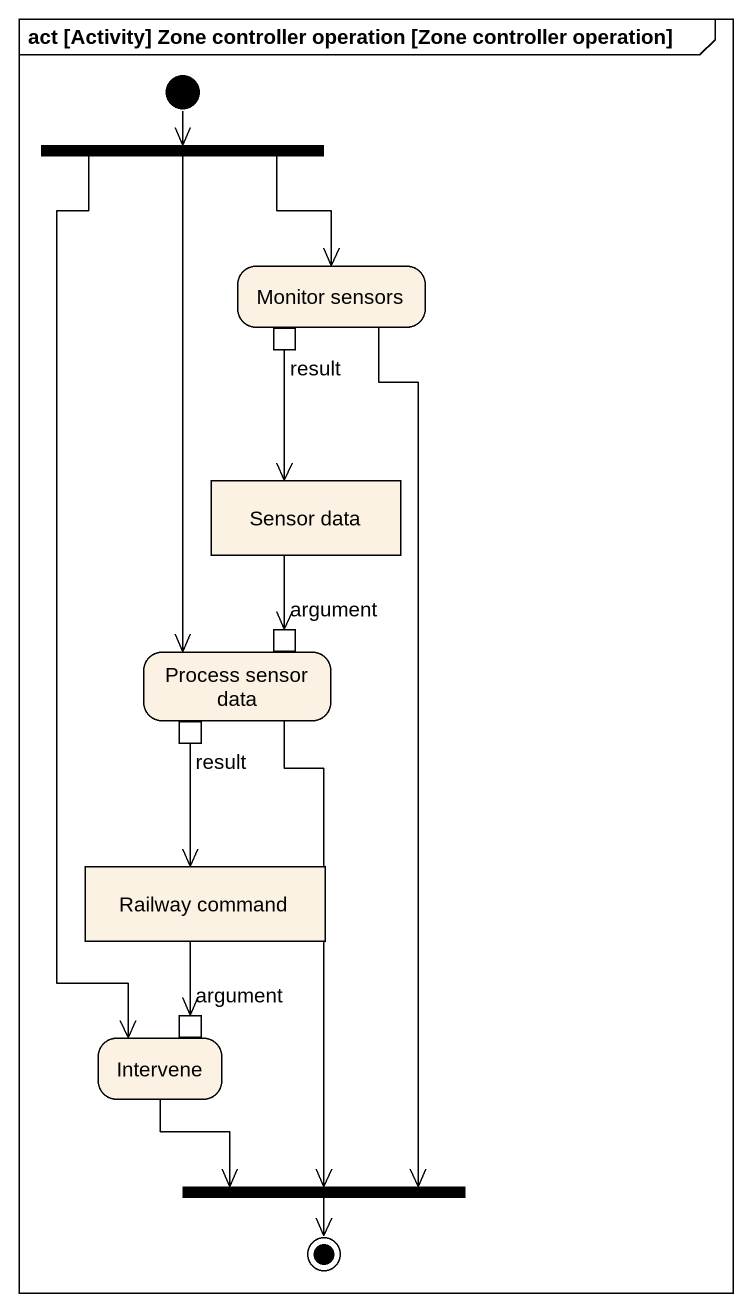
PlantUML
@startuml
mainframe act [Activity] Zone controller operation [Zone controller operation]
hide empty description
state fork1 <<fork>>
state "Monitor sensors" as Monitor_sensors {
  state result <<outputPin>>
}
state "Sensor data" as Sensor_data <<object>>
state "Process sensor data" as Process_sensor_data {
  state argument <<inputPin>>
  state "result" as result_2 <<outputPin>>
}
state "Railway command" as Railway_command <<object>>
state Intervene {
  state "argument" as argument_2 <<inputPin>>
}
state fork2 <<join>>
[*] --> fork1
fork1 --> Monitor_sensors
fork1 --> Process_sensor_data
fork1 --> Intervene
Monitor_sensors --> fork2
result --> Sensor_data
Sensor_data --> argument
Process_sensor_data --> fork2
result_2 --> Railway_command
Railway_command --> argument_2
Intervene --> fork2
fork2 --> [*]
@enduml
